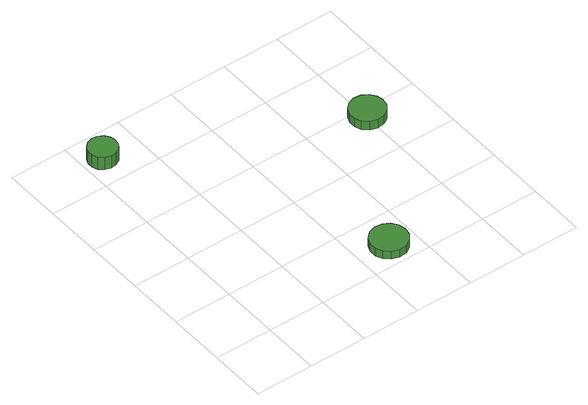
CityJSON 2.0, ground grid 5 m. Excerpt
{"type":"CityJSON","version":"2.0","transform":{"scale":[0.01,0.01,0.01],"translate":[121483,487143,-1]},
"CityObjects":{
"tree1":{"type":"SolitaryVegetationObject","attributes":{"function":"something"},"geometry":[{"type":"MultiSurface","lod":"1","boundaries":[[[0,1,2,3,4,5,6,7,8,9,10,11,12,13,14]],[[15,16,17,18,19,20,21,22,23,24,25,26,27,28,29]],[[0,29,28,1]],[[1,28,27,2]],[[2,27,26,3]],[[3,26,25,4]],[[4,25,24,5]],[[5,24,23,6]],[[6,23,22,7]],[[7,22,21,8]],[[8,21,20,9]],[[9,20,19,10]],[[10,19,18,11]],[[11,18,17,12]],[[12,17,16,13]],[[13,16,15,14]],[[14,15,29,0]]]}]},
"tree2":{"type":"SolitaryVegetationObject","attributes":{"function":"something"},"geometry":[{"type":"MultiSurface","lod":"1","boundaries":[[[30,31,32,33,34,35,36,37,38,39,40,41,42,43,44]],[[45,46,47,48,49,50,51,52,53,54,55,56,57,58,59]],[[30,59,58,31]],[[31,58,57,32]],[[32,57,56,33]],[[33,56,55,34]],[[34,55,54,35]],[[35,54,53,36]],[[36,53,52,37]],[[37,52,51,38]],[[38,51,50,39]],[[39,50,49,40]],[[40,49,48,41]],[[41,48,47,42]],[[42,47,46,43]],[[43,46,45,44]],[[44,45,59,30]]]}]},
"tree3":{"type":"SolitaryVegetationObject","attributes":{"function":"something"},"geometry":[{"type":"MultiSurface","lod":"1","boundaries":[[[60,61,62,63,64,65,66,67,68,69,70,71,72,73,74]],[[75,76,77,78,79,80,81,82,83,84,85,86,87,88,89]],[[60,89,88,61]],[[61,88,87,62]],[[62,87,86,63]],[[63,86,85,64]],[[64,85,84,65]],[[65,84,83,66]],[[66,83,82,67]],[[67,82,81,68]],[[68,81,80,69]],[[69,80,79,70]],[[70,79,78,71]],[[71,78,77,72]],[[72,77,76,73]],[[73,76,75,74]],[[74,75,89,60]]]}]}
},
"vertices":[
[287,2256,183],[276,2305,183],[247,2346,183],[203,2371,183],[153,2376,183],[105,2361,183],[67,2327,183],[46,2281,183],[46,2230,183],[67,2184,183],[105,2150,183],[153,2135,183],[203,2140,183],[247,2165,183],[276,2206,183],[276,2206,62],[247,2165,62],[203,2140,62],[153,2135,62],[105,2150,62],[67,2184,62],[46,2230,62],[46,2281,62],[67,2327,62],[105,2361,62],[153,2376,62],[203,2371,62],[247,2346,62],[276,2305,62],[287,2256,62],
[1432,201,138],[1418,265,138],[1380,317,138],[1324,350,138],[1259,357,138],[1196,337,138],[1148,293,138],[1121,233,138],[1121,168,138],[1148,108,138],[1196,65,138],[1259,45,138],[1324,51,138],[1380,84,138],[1418,137,138],[1418,137,61],[1380,84,61],[1324,51,61],[1259,45,61],[1196,65,61],[1148,108,61],[1121,168,61],[1121,233,61],[1148,293,61],[1196,337,61],[1259,357,61],[1324,350,61],[1380,317,61],[1418,265,61],[1432,201,61],
[2161,1420,146],[2149,1480,146],[2112,1531,146],[2058,1562,146],[1996,1568,146],[1937,1549,146],[1891,1508,146],[1866,1451,146],[1866,1389,146],[1891,1332,146],[1937,1290,146],[1996,1271,146],[2058,1278,146],[2112,1309,146],[2149,1359,146],[2149,1359,61],[2112,1309,61],[2058,1278,61],[1996,1271,61],[1937,1290,61],[1891,1332,61],[1866,1389,61],[1866,1451,61],[1891,1508,61],[1937,1549,61],[1996,1568,61],[2058,1562,61],[2112,1531,61],[2149,1480,61],[2161,1420,61]
]}
